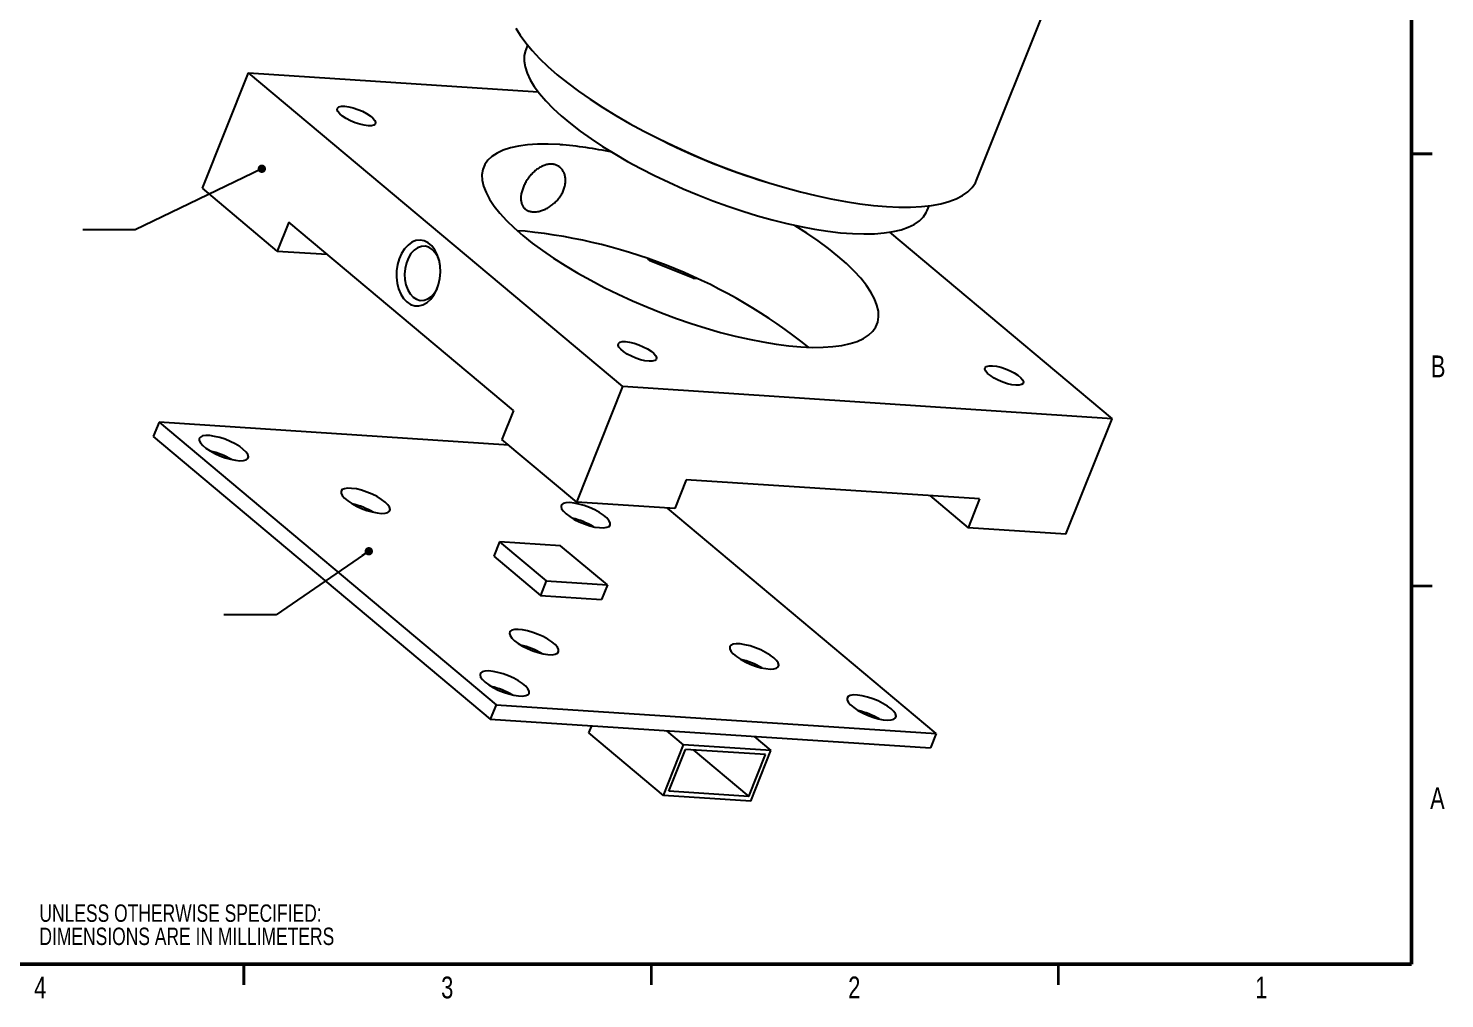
# Paper-space layout 'Sheet3' of a CAD drawing. Header units: millimetres. Extents: x 2 to 295, y 2 to 209.
# Drawn here: x 122.3 to 294.5, y 2.3 to 120.3 of the extents above; entities that cross this region are included whole.
import ezdxf

# ---------------------------------------------------------------- set-up
doc = ezdxf.new("R2010")
doc.units = ezdxf.units.MM
doc.styles.add('SLDTEXTSTYLE0', font='TXT', dxfattribs={"width": 0.75})
doc.dimstyles.new('SLDDIMSTYLE6', dxfattribs={"dimtxt": 0.18, "dimasz": 1.016, "dimexe": 0, "dimexo": 0.0625, "dimgap": 0, "dimtad": 0, "dimtih": 1, "dimtoh": 1, "dimdec": 0, "dimrnd": 1e-09, "dimzin": 0, "dimdsep": 46, "dimtxsty": 'Standard', "dimblk1": 'DOT', "dimblk2": 'DOT', "dimsah": 1, "dimcen": 0.09, "dimadec": 0, "dimazin": 0, "dimtfac": 1.016, "dimtdec": 0, "dimtofl": 0, "dimtmove": 0, "dimatfit": 3, "dimldrblk": 'DOT', "dimfxl": 1, "dimfrac": 2, "dimtolj": 1, "dimtzin": 0, "dimarcsym": 0})

# ---------------------------------------------------------------- blocks, each defined once
blk = doc.blocks.new('SW_NOTE_0_15')
at = {"color": 0, "linetype": 'Continuous', "lineweight": 0, "char_height": 2.1167, "attachment_point": 1, "style": 'SLDTEXTSTYLE0'}
for s, insert in [('UNLESS OTHERWISE SPECIFIED:', (0, 2.73)), ('DIMENSIONS ARE IN MILLIMETERS', (0, -0.09))]:
    blk.add_mtext(s, dxfattribs=dict(at, insert=insert))
blk = doc.blocks.new('_Dot')
at = {"color": 0, "linetype": 'ByBlock', "lineweight": -2}
blk.add_line((-0.5, 0), (-1, 0), dxfattribs=at)
at = {"color": 0, "linetype": 'ByBlock', "const_width": 0.5}
blk.add_lwpolyline([(-0.25, 0, 1), (0.25, 0, 1)], format="xyb", close=True, dxfattribs=at)

psp = doc.layouts.new('Sheet3')

# ---------------------------------------------------------------- linework, layer by layer
at = {"color": 7, "linetype": 'Continuous', "lineweight": 50}
for p, q in [((290.5, 203.5), (290.5, 6.5)), ((290.5, 6.5), (6.5, 6.5))]:
    psp.add_line(p, q, dxfattribs=at)
at = {"color": 7, "linetype": 'Continuous', "lineweight": 25}
for p, q in [((237.6, 101.82), (247.2, 125.83)), ((182.99, 118.2), (182.76, 117.63)), ((143.44, 100.82), (149.05, 114.86)), ((194.59, 76.7), (149.05, 114.86)), ((149.05, 114.86), (184.26, 112.55)), ((152.55, 93.18), (143.44, 100.82)), ((231.59, 98.11), (231.81, 98.68)), ((153.95, 96.69), (152.55, 93.18)), ((181.28, 73.8), (153.95, 96.69)), ((182.69, 95.59), (181.77, 95.63)), ((227.02, 95.47), (254.08, 72.8)), ((152.55, 93.18), (158.61, 92.79)), ((197.57, 92.22), (197.86, 91.98)), ((197.86, 91.98), (197.9, 92.1)), ((203.11, 89.87), (197.86, 91.98)), ((203.15, 89.99), (203.11, 89.87)), ((203.11, 89.87), (203.48, 89.85)), ((188.98, 62.66), (194.59, 76.7)), ((254.08, 72.8), (194.59, 76.7)), ((138.17, 72.39), (137.46, 70.63)), ((138.17, 72.39), (179.16, 38.04)), ((180.69, 69.6), (138.17, 72.39)), ((181.28, 73.8), (179.87, 70.29)), ((248.47, 58.76), (254.08, 72.8)), ((137.46, 70.63), (178.46, 36.29)), ((188.98, 62.66), (179.87, 70.29)), ((202.28, 65.39), (200.88, 61.88)), ((237.97, 63.05), (202.28, 65.39)), ((200.88, 61.88), (188.98, 62.66)), ((231.91, 63.45), (236.57, 59.54)), ((237.97, 63.05), (236.57, 59.54)), ((232.69, 34.54), (199.99, 61.94)), ((248.47, 58.76), (236.57, 59.54)), ((179.57, 57.85), (178.87, 56.09)), ((179.57, 57.85), (185.26, 53.08)), ((187, 57.36), (179.57, 57.85)), ((192.7, 52.59), (187, 57.36)), ((178.87, 56.09), (184.56, 51.32)), ((185.26, 53.08), (184.56, 51.32)), ((185.26, 53.08), (192.7, 52.59)), ((192.7, 52.59), (191.99, 50.83)), ((184.56, 51.32), (191.99, 50.83)), ((179.16, 38.04), (178.46, 36.29)), ((179.16, 38.04), (232.69, 34.54)), ((178.46, 36.29), (231.99, 32.78)), ((190.44, 34.62), (190.79, 35.48)), ((199.51, 27.02), (190.44, 34.62)), ((201.97, 33.17), (199.92, 34.88)), ((232.69, 34.54), (231.99, 32.78)), ((199.51, 27.02), (201.97, 33.17)), ((212.58, 32.47), (201.97, 33.17)), ((210.53, 34.19), (212.58, 32.47)), ((200.17, 27.52), (202.2, 32.61)), ((211.92, 31.97), (202.2, 32.61)), ((203.13, 32.55), (209.89, 26.88)), ((209.89, 26.88), (211.92, 31.97)), ((210.13, 26.33), (212.58, 32.47)), ((210.13, 26.33), (199.51, 27.02)), ((209.89, 26.88), (200.17, 27.52))]:
    psp.add_line(p, q, dxfattribs=at)
at = {"color": 7, "linetype": 'Continuous', "lineweight": 35}
for p, q in [((293, 105), (290.5, 105)), ((290.5, 105), (293, 105)), ((290.5, 52.5), (293, 52.5)), ((148.5, 4), (148.5, 6.5)), ((148.5, 6.5), (148.5, 4)), ((198, 6.5), (198, 4)), ((247.5, 6.5), (247.5, 4))]:
    psp.add_line(p, q, dxfattribs=at)
at = {"color": 7, "linetype": 'Continuous', "lineweight": 25, "flags": 128}
for points in [[(181.56, 120.29), (182.09, 119.41), (182.76, 118.49), (183.54, 117.55), (184.45, 116.59), (185.47, 115.61), (186.6, 114.62), (187.84, 113.62), (189.18, 112.63), (190.61, 111.63), (192.13, 110.64), (193.72, 109.66), (195.4, 108.7), (197.13, 107.76), (198.92, 106.85), (200.76, 105.96), (202.65, 105.11), (204.56, 104.29), (206.49, 103.52), (208.44, 102.79), (210.39, 102.11), (212.33, 101.48), (214.26, 100.9), (216.17, 100.38), (218.05, 99.92), (219.88, 99.53), (221.67, 99.19), (223.39, 98.92), (225.05, 98.72), (226.64, 98.59), (228.15, 98.52), (229.57, 98.52), (230.89, 98.59), (232.12, 98.73), (233.23, 98.93), (234.24, 99.2), (235.13, 99.54), (235.9, 99.93), (236.54, 100.39), (237.06, 100.91), (237.45, 101.49), (237.6, 101.82)], [(182.76, 117.63), (182.74, 117.57), (182.58, 116.95), (182.56, 116.28), (182.68, 115.56), (182.92, 114.8), (183.3, 114.01), (183.81, 113.18), (184.45, 112.32), (185.21, 111.43), (186.09, 110.53), (187.09, 109.61), (188.19, 108.69), (189.4, 107.76), (190.71, 106.82), (192.11, 105.9), (193.59, 104.99), (195.14, 104.09), (196.76, 103.21), (198.43, 102.36), (200.16, 101.54), (201.92, 100.75), (203.71, 100), (205.52, 99.29), (207.34, 98.63), (209.16, 98.03), (210.96, 97.47), (212.75, 96.97), (214.5, 96.54), (216.22, 96.16), (217.89, 95.85), (219.49, 95.6), (221.04, 95.42), (222.5, 95.31), (223.88, 95.27), (225.17, 95.29), (226.36, 95.39), (227.45, 95.55), (228.43, 95.78), (229.29, 96.07), (230.02, 96.43), (230.64, 96.86), (231.12, 97.34), (231.48, 97.88), (231.59, 98.11)], [(163.6, 108.41), (163.11, 108.47), (162.57, 108.6), (162.01, 108.79), (161.46, 109.02), (160.94, 109.29), (160.5, 109.58), (160.16, 109.86), (159.93, 110.14), (159.84, 110.38), (159.88, 110.57), (160.05, 110.71), (160.35, 110.79), (160.75, 110.79), (161.24, 110.73), (161.78, 110.6), (162.34, 110.41), (162.9, 110.18), (163.41, 109.91), (163.85, 109.62), (164.19, 109.34), (164.42, 109.06), (164.51, 108.82), (164.47, 108.63), (164.3, 108.49), (164, 108.41), (163.6, 108.41)], [(186.9, 106.12), (185.51, 106.18), (184.21, 106.17), (183, 106.09), (181.9, 105.94), (180.91, 105.73), (180.04, 105.44), (179.29, 105.1), (178.66, 104.69), (178.15, 104.22), (177.78, 103.69), (177.55, 103.11), (177.44, 102.47), (177.48, 101.79), (177.64, 101.06), (177.94, 100.29), (178.37, 99.49), (178.94, 98.65), (179.63, 97.79), (180.44, 96.9), (181.37, 96), (182.41, 95.08), (183.56, 94.16), (184.81, 93.24), (186.15, 92.32), (187.58, 91.41), (189.09, 90.51), (190.67, 89.63), (192.31, 88.77), (194, 87.94), (195.73, 87.15), (197.5, 86.39), (199.29, 85.68), (201.09, 85), (202.89, 84.38), (204.69, 83.82), (206.47, 83.3), (208.22, 82.85), (209.93, 82.46), (211.6, 82.13), (213.21, 81.87), (214.76, 81.67), (216.23, 81.54), (217.62, 81.48), (218.92, 81.49), (220.12, 81.57), (221.22, 81.72), (222.21, 81.93), (223.09, 82.21), (223.84, 82.56), (224.47, 82.97), (224.97, 83.44), (225.34, 83.97), (225.58, 84.55), (225.68, 85.19), (225.65, 85.87), (225.48, 86.6), (225.18, 87.37), (224.75, 88.17), (224.19, 89.01), (223.5, 89.87), (222.69, 90.76), (221.76, 91.66), (220.72, 92.58), (219.57, 93.5), (218.32, 94.42), (216.97, 95.34), (215.54, 96.25), (215.42, 96.33)], [(168.31, 87), (168.77, 86.7), (169.26, 86.54), (169.77, 86.53), (170.27, 86.65), (170.76, 86.92), (171.21, 87.32), (171.6, 87.83), (171.92, 88.44), (172.17, 89.12), (172.33, 89.86), (172.39, 90.61), (172.36, 91.37), (172.23, 92.09), (172.01, 92.76), (171.7, 93.34), (171.33, 93.82), (170.9, 94.19), (170.42, 94.42), (169.92, 94.51), (169.41, 94.45), (168.91, 94.25), (168.45, 93.92), (168.02, 93.46), (167.66, 92.9), (167.37, 92.25), (167.17, 91.54), (167.06, 90.79), (167.05, 90.03), (167.13, 89.29), (167.31, 88.59), (167.57, 87.96), (167.91, 87.43), (168.31, 87)], [(172.26, 91.97), (172.06, 92.48), (171.76, 92.98), (171.39, 93.37), (170.98, 93.64), (170.53, 93.76), (170.07, 93.75), (169.62, 93.59), (169.19, 93.29), (168.81, 92.87), (168.49, 92.35), (168.25, 91.74), (168.09, 91.08), (168.03, 90.39), (168.07, 89.71), (168.2, 89.06), (168.42, 88.47), (168.71, 87.97), (169.08, 87.58), (169.08, 87.58)], [(169.08, 87.58), (169.5, 87.32), (169.94, 87.19), (170.4, 87.21), (170.86, 87.37), (171.29, 87.67), (171.67, 88.09), (171.98, 88.61), (172.04, 88.74)], [(197.76, 79.79), (197.27, 79.85), (196.73, 79.98), (196.17, 80.17), (195.61, 80.4), (195.1, 80.67), (194.66, 80.96), (194.32, 81.25), (194.09, 81.52), (194, 81.76), (194.04, 81.95), (194.21, 82.09), (194.51, 82.17), (194.91, 82.17), (195.4, 82.11), (195.94, 81.98), (196.5, 81.79), (197.06, 81.56), (197.57, 81.29), (198.01, 81), (198.35, 80.72), (198.58, 80.44), (198.67, 80.2), (198.63, 80.01), (198.46, 79.87), (198.16, 79.79), (197.76, 79.79)], [(242.37, 76.87), (241.89, 76.93), (241.35, 77.06), (240.78, 77.25), (240.23, 77.48), (239.72, 77.75), (239.28, 78.04), (238.93, 78.32), (238.71, 78.6), (238.61, 78.84), (238.65, 79.03), (238.82, 79.17), (239.12, 79.25), (239.53, 79.25), (240.01, 79.19), (240.55, 79.06), (241.12, 78.87), (241.67, 78.64), (242.18, 78.37), (242.62, 78.08), (242.97, 77.79), (243.19, 77.52), (243.29, 77.28), (243.25, 77.09), (243.07, 76.95), (242.78, 76.87), (242.37, 76.87)], [(148.42, 69.08), (147.98, 69.41), (147.44, 69.73), (146.84, 70.03), (146.2, 70.3), (145.55, 70.51), (144.92, 70.66), (144.35, 70.75), (143.86, 70.76), (143.47, 70.71), (143.2, 70.58), (143.06, 70.4), (143.07, 70.15), (143.21, 69.87), (143.48, 69.55), (143.88, 69.22), (144.37, 68.89), (144.94, 68.58), (145.57, 68.3), (146.22, 68.06), (146.86, 67.87), (147.46, 67.75), (147.99, 67.7), (148.44, 67.72), (148.77, 67.81), (148.97, 67.97), (149.04, 68.18), (148.97, 68.45), (148.76, 68.75), (148.42, 69.08)], [(165.66, 62.67), (165.22, 63), (164.68, 63.33), (164.08, 63.63), (163.44, 63.89), (162.79, 64.1), (162.17, 64.26), (161.59, 64.34), (161.1, 64.36), (160.71, 64.3), (160.44, 64.18), (160.3, 63.99), (160.31, 63.75), (160.45, 63.46), (160.72, 63.15), (161.12, 62.82), (161.61, 62.49), (162.19, 62.17), (162.81, 61.89), (163.46, 61.65), (164.1, 61.47), (164.7, 61.35), (165.23, 61.29), (165.68, 61.31), (166.01, 61.41), (166.21, 61.56), (166.28, 61.78), (166.21, 62.04), (166, 62.35), (165.66, 62.67)], [(187.67, 61.23), (188.12, 60.9), (188.66, 60.57), (189.26, 60.27), (189.9, 60.01), (190.55, 59.8), (191.17, 59.64), (191.74, 59.56), (192.24, 59.54), (192.63, 59.6), (192.9, 59.72), (193.03, 59.91), (193.03, 60.15), (192.89, 60.44), (192.62, 60.75), (192.22, 61.08), (191.73, 61.41), (191.15, 61.73), (190.53, 62.01), (189.88, 62.25), (189.24, 62.43), (188.64, 62.55), (188.11, 62.61), (187.66, 62.59), (187.33, 62.5), (187.12, 62.34), (187.06, 62.12), (187.13, 61.86), (187.34, 61.55), (187.67, 61.23)], [(181.4, 45.81), (181.85, 45.48), (182.39, 45.16), (182.99, 44.86), (183.63, 44.59), (184.28, 44.38), (184.9, 44.23), (185.47, 44.14), (185.96, 44.12), (186.35, 44.18), (186.62, 44.3), (186.76, 44.49), (186.76, 44.73), (186.62, 45.02), (186.34, 45.34), (185.95, 45.67), (185.45, 45.99), (184.88, 46.31), (184.26, 46.59), (183.61, 46.83), (182.97, 47.02), (182.37, 47.14), (181.83, 47.19), (181.39, 47.17), (181.06, 47.08), (180.85, 46.92), (180.78, 46.7), (180.86, 46.44), (181.07, 46.14), (181.4, 45.81)], [(212.93, 43.75), (212.48, 44.08), (211.94, 44.4), (211.34, 44.7), (210.7, 44.96), (210.05, 45.18), (209.43, 45.33), (208.86, 45.42), (208.37, 45.43), (207.98, 45.38), (207.71, 45.25), (207.57, 45.06), (207.57, 44.82), (207.71, 44.54), (207.99, 44.22), (208.38, 43.89), (208.88, 43.56), (209.45, 43.25), (210.07, 42.97), (210.72, 42.73), (211.36, 42.54), (211.96, 42.42), (212.5, 42.37), (212.94, 42.39), (213.27, 42.48), (213.48, 42.64), (213.55, 42.85), (213.47, 43.12), (213.26, 43.42), (212.93, 43.75)], [(177.82, 40.77), (178.27, 40.44), (178.81, 40.11), (179.41, 39.81), (180.05, 39.55), (180.7, 39.34), (181.32, 39.18), (181.89, 39.1), (182.39, 39.08), (182.78, 39.14), (183.05, 39.26), (183.18, 39.45), (183.18, 39.69), (183.04, 39.98), (182.77, 40.29), (182.37, 40.62), (181.88, 40.95), (181.3, 41.27), (180.68, 41.55), (180.03, 41.79), (179.39, 41.97), (178.79, 42.09), (178.25, 42.15), (177.81, 42.13), (177.48, 42.03), (177.27, 41.88), (177.21, 41.66), (177.28, 41.4), (177.49, 41.09), (177.82, 40.77)], [(227.2, 37.54), (226.75, 37.87), (226.21, 38.19), (225.61, 38.49), (224.97, 38.75), (224.32, 38.97), (223.7, 39.12), (223.13, 39.21), (222.63, 39.22), (222.24, 39.17), (221.97, 39.04), (221.84, 38.85), (221.84, 38.61), (221.98, 38.33), (222.25, 38.01), (222.65, 37.68), (223.14, 37.35), (223.72, 37.04), (224.34, 36.75), (224.99, 36.52), (225.63, 36.33), (226.23, 36.21), (226.76, 36.16), (227.21, 36.18), (227.54, 36.27), (227.75, 36.43), (227.81, 36.64), (227.74, 36.91), (227.53, 37.21), (227.2, 37.54)]]:
    psp.add_lwpolyline(points, dxfattribs=at)
at = {"color": 7, "linetype": 'Continuous', "lineweight": 25}
for centre, radius, start, end in [((183.55, 60.98), 45.26, 77.6311, 85.7605), ((234.86, 177.14), 78.94, 243.3163, 253.1153), ((176.1, 30.31), 65.61, 51.2771, 84.24), ((142.31, 59.9), 9.21, 59.6409, 76.7906), ((159.56, 53.49), 9.21, 59.6409, 76.7906), ((186.33, 51.77), 9.18, 59.6144, 76.8171), ((180.06, 36.35), 9.18, 59.6144, 76.8171), ((206.82, 34.57), 9.21, 59.6409, 76.7906), ((176.48, 31.31), 9.18, 59.6144, 76.8171), ((221.09, 28.36), 9.21, 59.6409, 76.7906)]:
    psp.add_arc(centre, radius, start, end, dxfattribs=at)
psp.add_open_spline([(183.64, 97.96), (183.57, 97.96), (183.37, 97.98), (183.12, 98.05), (182.9, 98.16), (182.71, 98.28), (182.54, 98.45), (182.41, 98.64), (182.32, 98.8), (182.26, 98.98), (182.21, 99.16), (182.18, 99.4), (182.17, 99.68), (182.2, 99.99), (182.25, 100.26), (182.34, 100.58), (182.45, 100.91), (182.6, 101.23), (182.77, 101.55), (182.96, 101.87), (183.17, 102.16), (183.41, 102.45), (183.66, 102.72), (183.99, 103.02), (184.27, 103.23), (184.56, 103.4), (184.86, 103.55), (185.15, 103.66), (185.45, 103.72), (185.66, 103.75), (185.95, 103.76), (186.22, 103.72), (186.47, 103.64), (186.71, 103.53), (186.92, 103.38), (187.11, 103.2), (187.27, 102.99), (187.41, 102.75), (187.53, 102.42), (187.59, 102.13), (187.61, 101.82), (187.6, 101.58), (187.58, 101.34), (187.53, 101.09), (187.46, 100.84), (187.37, 100.6), (187.23, 100.28), (187.06, 99.96), (186.85, 99.66), (186.62, 99.38), (186.36, 99.11), (186.08, 98.87), (185.86, 98.7), (185.64, 98.55), (185.41, 98.41), (185.09, 98.25), (184.77, 98.12), (184.46, 98.03), (184.2, 97.98), (183.92, 97.95), (183.73, 97.95), (183.64, 97.96)], degree=3, knots=[0, 0, 0, 0, 0.013164, 0.039796, 0.053391, 0.066566, 0.09318, 0.106769, 0.119998, 0.133319, 0.146783, 0.160442, 0.18035, 0.200579, 0.214291, 0.227503, 0.254198, 0.267834, 0.280969, 0.307505, 0.321054, 0.334229, 0.360843, 0.37443, 0.401014, 0.414507, 0.428197, 0.454785, 0.468283, 0.481982, 0.49516, 0.521787, 0.535387, 0.548523, 0.575059, 0.588607, 0.601815, 0.628495, 0.642117, 0.668731, 0.682241, 0.695949, 0.709183, 0.72251, 0.735983, 0.749656, 0.762807, 0.789376, 0.802945, 0.816093, 0.842653, 0.856213, 0.869454, 0.882787, 0.896227, 0.909885, 0.936502, 0.950014, 0.963726, 0.981743, 1, 1, 1, 1], dxfattribs=at)

# ---------------------------------------------------------------- block references
at = {"color": 7, "linetype": 'Continuous', "lineweight": 0}
psp.add_blockref('SW_NOTE_0_15', (123.62, 11.03), dxfattribs=at)

# ---------------------------------------------------------------- texts
at = {"color": 7, "linetype": 'Continuous', "lineweight": 0, "char_height": 2.65, "attachment_point": 2, "style": 'SLDTEXTSTYLE0'}
for s, insert in [('B', (293.73, 80.49)), ('A', (293.64, 27.99)), ('4', (123.72, 4.99)), ('3', (173.22, 4.99)), ('2', (222.72, 4.99)), ('1', (272.22, 4.99))]:
    psp.add_mtext(s, dxfattribs=dict(at, insert=insert))

# ---------------------------------------------------------------- leaders
at = {"color": 7, "linetype": 'Continuous', "lineweight": 0}
for points in [[(150.67, 103.19), (135.26, 95.78), (128.91, 95.78)], [(163.68, 56.69), (152.41, 48.98), (146.06, 48.98)]]:
    psp.add_leader(points, dimstyle='SLDDIMSTYLE6', dxfattribs=at)

doc.saveas('drawing.dxf')
